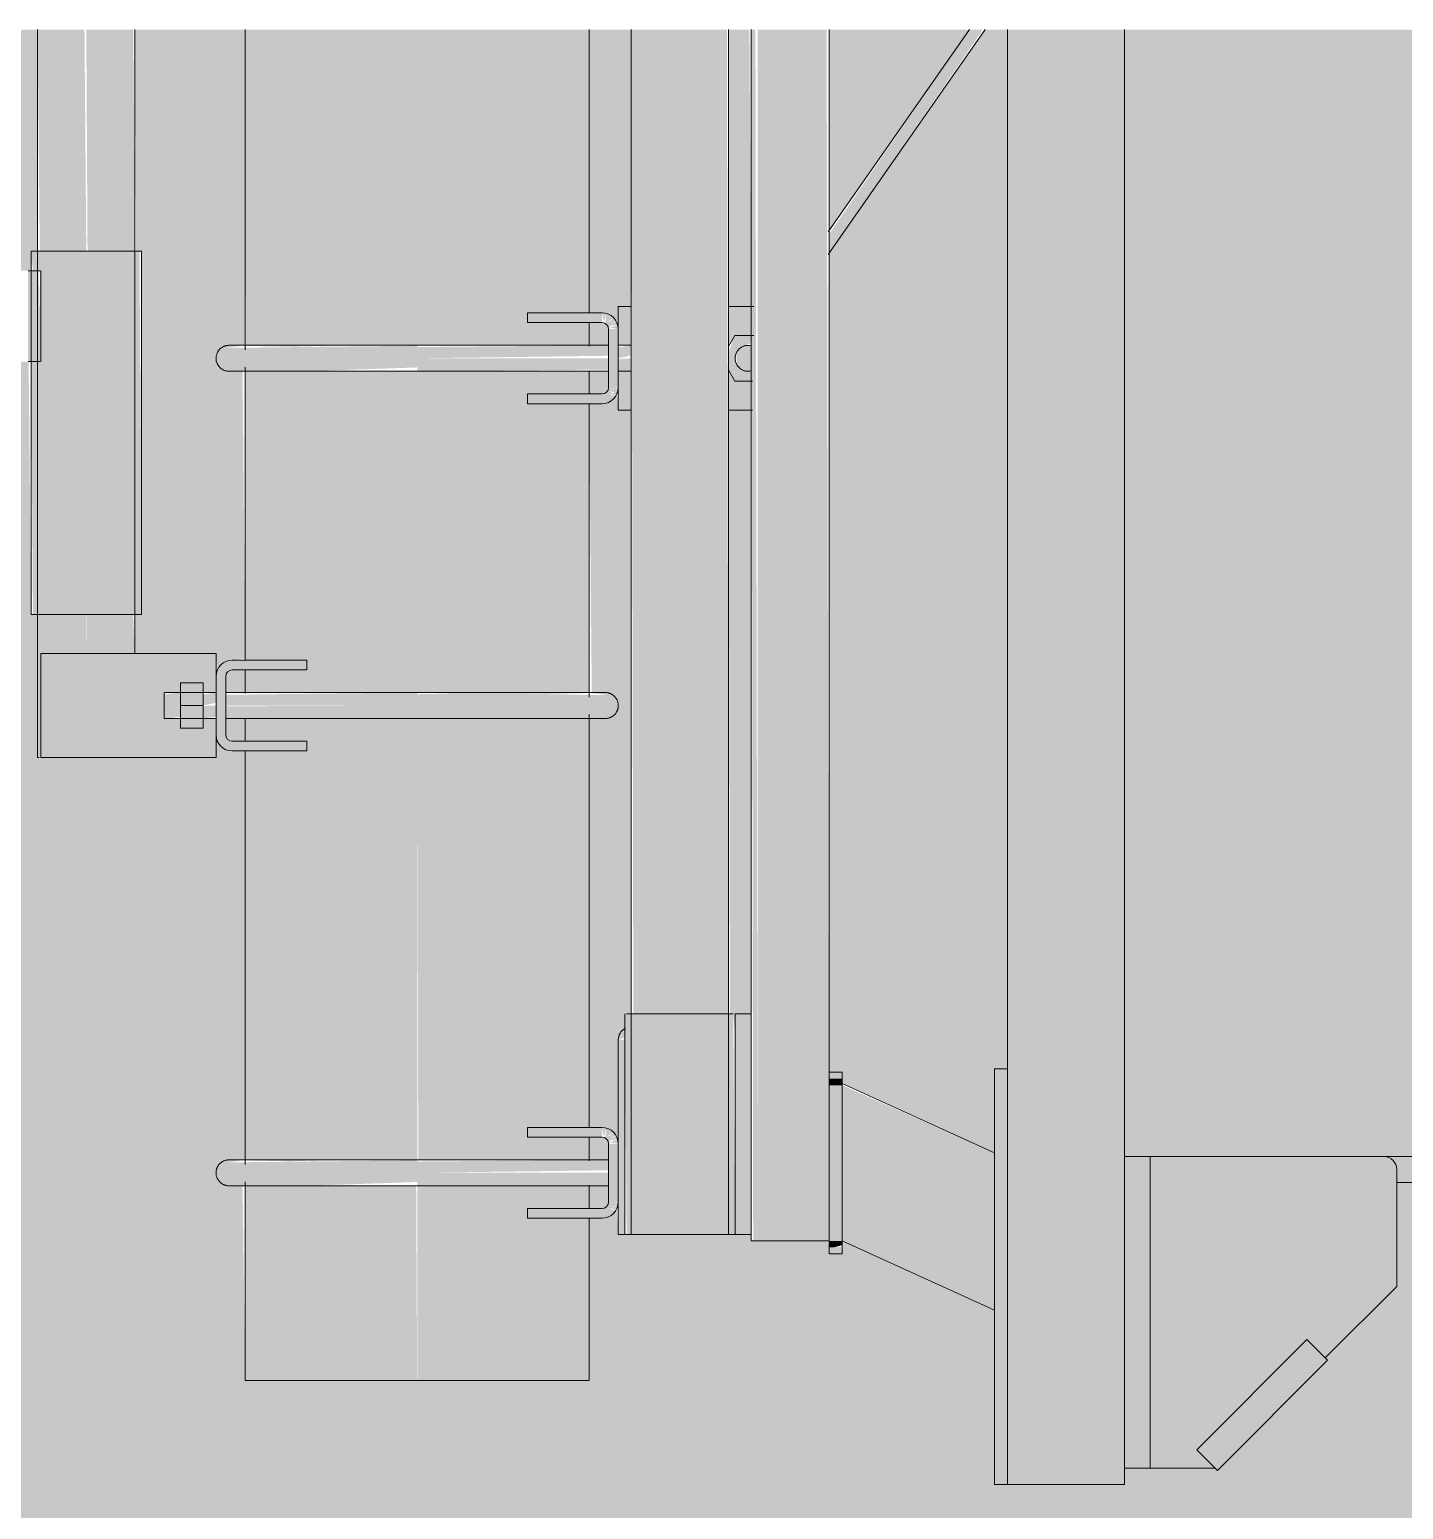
# Model space of a CAD drawing. Header units: inches. Extents: x 20426 to 92531, y -195 to 750.
# Drawn here: x 32828.62 to 32855.09, y 113.52 to 142.02 of the extents above; entities that cross this region are included whole.
import ezdxf

# ---------------------------------------------------------------- set-up
doc = ezdxf.new("R2010")
doc.units = ezdxf.units.IN
doc.header["$MEASUREMENT"] = 0
doc.layers.add('A-DOOR', color=31, linetype='Continuous', lineweight=13)
doc.layers.add('Q-SPCQ', color=91, linetype='Continuous', lineweight=9)

# ---------------------------------------------------------------- blocks, each defined once
blk = doc.blocks.new('opening - opening-915839-Elevation - North')
at = {"layer": 'A-DOOR'}
h = blk.add_hatch(color=256, dxfattribs=at)
h.paths.add_polyline_path([(-25971.89, 2.244), (-25834.39, 2.244), (-25834.39, 36), (-25726.39, 36), (-25726.39, 45.518), (-25971.89, 45.518)], flags=0)
h.paths.add_polyline_path([(-25971.89, 51.482), (-25726.39, 51.482), (-25726.39, 93.768), (-25971.89, 93.768)], flags=0)
h.paths.add_polyline_path([(-25822.578, 128.125), (-25822.65, 128.167), (-25822.609, 128.312), (-25822.58, 128.136)], flags=0)
h.paths.add_polyline_path([(-25794.099, 99.732), (-25726.39, 99.732), (-25726.39, 142.018), (-25805.39, 142.018), (-25805.39, 120.312), (-25780.838, 120.258), (-25780.64, 120), (-25780.882, 119.728), (-25781.186, 119.581), (-25782.876, 116.661), (-25784.007, 114.949), (-25785.123, 113.461), (-25785.324, 113.015), (-25785.434, 112.476), (-25786.133, 108.197), (-25786.351, 104.823), (-25786.369, 101.312), (-25794.204, 101.312), (-25794.223, 106.007), (-25794.505, 108.856), (-25795.264, 113.208), (-25795.765, 113.999), (-25796.949, 115.57), (-25798.47, 118.011), (-25799.408, 119.696), (-25799.649, 119.728), (-25799.89, 119.812), (-25800.14, 119.812), (-25800.14, 117.812), (-25801.519, 116.434), (-25801.475, 116.39), (-25803.596, 114.268), (-25803.64, 114.312), (-25805.39, 114.312), (-25805.39, 114), (-25807.89, 114), (-25807.89, 117.353), (-25810.828, 118.688), (-25810.828, 118.563), (-25811.078, 118.605), (-25811.114, 118.688), (-25812.578, 118.688), (-25812.578, 118.813), (-25815.14, 118.813), (-25815.182, 119.437), (-25815.328, 119.437), (-25815.332, 119.75), (-25815.703, 119.75), (-25815.703, 119.312), (-25815.453, 119.312), (-25815.453, 119.125), (-25815.703, 119.125), (-25815.703, 116), (-25822.328, 116), (-25822.379, 119.76), (-25822.678, 119.799), (-25822.831, 120), (-25822.678, 120.2), (-25822.328, 120.25), (-25822.328, 128.125), (-25822.578, 128.136), (-25822.578, 128.312), (-25822.328, 128.317), (-25822.328, 128.75), (-25822.703, 128.75), (-25822.703, 128.437), (-25822.89, 128.437), (-25822.89, 128), (-25826.328, 128), (-25826.328, 130.75), (-25826.453, 130.75), (-25826.501, 135.625), (-25828.357, 135.618), (-25828.357, 129.551), (-25828.617, 126.904), (-25829.358, 124.382), (-25830.454, 122.181), (-25832.011, 120.12), (-25834.144, 118.241), (-25836.117, 117.019), (-25838.526, 116.086), (-25839.828, 115.79), (-25839.926, 115.764), (-25842.357, 115.551), (-25844.886, 115.79), (-25847.145, 116.396), (-25849.357, 117.427), (-25851.376, 118.846), (-25853.082, 120.552), (-25854.482, 122.551), (-25855.605, 125.094), (-25856.144, 127.12), (-25856.357, 129.782), (-25856.357, 142.018), (-25940.544, 142.018), (-25940.591, 131.193), (-25940.833, 128.815), (-25941.458, 126.607), (-25942.284, 124.865), (-25942.784, 123.888), (-25944.86, 121.252), (-25945.131, 120.981), (-25947.868, 118.932), (-25949.488, 118.235), (-25951.553, 117.547), (-25953.746, 117.307), (-25954.544, 117.231), (-25957.107, 117.466), (-25957.281, 117.49), (-25959.253, 118.016), (-25961.478, 119.084), (-25963.509, 120.545), (-25964.698, 121.803), (-25966.662, 124.576), (-25967.316, 125.773), (-25967.829, 127.346), (-25968.296, 129.027), (-25968.544, 131.759), (-25968.544, 142.018), (-25971.89, 142.018), (-25971.89, 99.732), (-25794.143, 99.732)], flags=0)
h.paths.add_polyline_path([(-25815.182, 119.281), (-25815.232, 119.364), (-25815.151, 119.357)], flags=0)
h.paths.add_polyline_path([(-25815.232, 119.217), (-25815.296, 119.324), (-25815.182, 119.281)], flags=0)
h.paths.add_polyline_path([(-25815.372, 119.136), (-25815.328, 119.285), (-25815.232, 119.217), (-25815.328, 119.154)], flags=0)
h.paths.add_polyline_path([(-25815.453, 119.125), (-25815.39, 119.204), (-25815.39, 119.133)], flags=0)
h.paths.add_polyline_path([(-25815.151, 119.357), (-25815.232, 119.422), (-25815.14, 119.437)], flags=0)
h.paths.add_polyline_path([(-25815.328, 120.25), (-25815.315, 120.562), (-25815.315, 120.6), (-25815.265, 120.671), (-25815.296, 120.719), (-25815.389, 120.687), (-25815.421, 120.687), (-25815.453, 120.687), (-25815.703, 120.683), (-25815.703, 120.25), (-25815.332, 120.25)], flags=0)
h.paths.add_polyline_path([(-25807.89, 120.384), (-25807.89, 122), (-25807.64, 122), (-25807.64, 142.018), (-25808.069, 142.018), (-25811.078, 137.708), (-25811.078, 121.813), (-25810.828, 121.813), (-25810.828, 121.719), (-25810.759, 121.688)], flags=0)
h.paths.add_polyline_path([(-25815.14, 120.562), (-25815.14, 122.563), (-25815.012, 122.611), (-25814.953, 123.063), (-25814.89, 123.063), (-25814.89, 134.687), (-25815.14, 134.687), (-25815.182, 135.125), (-25815.328, 135.125), (-25815.332, 135.437), (-25815.703, 135.437), (-25815.703, 135), (-25815.453, 135), (-25815.453, 134.812), (-25815.703, 134.812), (-25815.651, 129.241), (-25815.352, 129.2), (-25815.199, 129), (-25815.383, 128.798), (-25815.703, 128.75), (-25815.703, 120.875), (-25815.296, 120.833), (-25815.182, 120.719), (-25815.151, 120.643)], flags=0)
h.paths.add_polyline_path([(-25812.89, 122.688), (-25812.887, 123.063), (-25812.578, 123.063), (-25812.578, 134.687), (-25813.015, 134.687), (-25812.987, 123.063), (-25812.926, 123.063), (-25812.902, 122.813)], flags=0)
h.paths.add_polyline_path([(-25822.659, 128.136), (-25822.799, 128.217), (-25822.642, 128.312), (-25822.656, 128.167)], flags=0)
h.paths.add_polyline_path([(-25822.799, 128.217), (-25822.799, 128.3), (-25822.734, 128.281)], flags=0)
h.paths.add_polyline_path([(-25822.848, 128.281), (-25822.848, 128.36), (-25822.799, 128.31)], flags=0)
h.paths.add_polyline_path([(-25822.88, 128.357), (-25822.848, 128.43), (-25822.811, 128.375), (-25822.848, 128.365)], flags=0)
h.paths.add_polyline_path([(-25822.703, 129.25), (-25822.328, 129.25), (-25822.328, 129.687), (-25822.578, 129.687), (-25822.578, 129.875), (-25822.328, 129.908), (-25822.379, 135.448), (-25822.678, 135.486), (-25822.831, 135.687), (-25822.678, 135.888), (-25822.328, 135.937), (-25822.328, 142.018), (-25824.453, 142.018), (-25824.43, 137.75), (-25824.328, 137.75), (-25824.364, 130.75), (-25824.453, 130.75), (-25824.453, 130), (-25822.89, 130), (-25822.848, 129.562), (-25822.703, 129.562)], flags=0)
h.paths.add_polyline_path([(-25822.89, 129.562), (-25822.848, 129.635), (-25822.799, 129.578), (-25822.88, 129.564)], flags=0)
h.paths.add_polyline_path([(-25822.799, 129.783), (-25822.656, 129.833), (-25822.703, 129.715), (-25822.734, 129.737)], flags=0)
h.paths.add_polyline_path([(-25822.848, 129.719), (-25822.799, 129.783), (-25822.734, 129.676), (-25822.799, 129.7)], flags=0)
h.paths.add_polyline_path([(-25822.686, 129.625), (-25822.88, 129.643), (-25822.799, 129.69), (-25822.698, 129.632)], flags=0)
h.paths.add_polyline_path([(-25822.61, 129.683), (-25822.64, 129.867), (-25822.58, 129.864), (-25822.609, 129.687)], flags=0)
h.paths.add_polyline_path([(-25815.182, 134.969), (-25815.315, 135.06), (-25815.164, 135.014)], flags=0)
h.paths.add_polyline_path([(-25815.232, 134.904), (-25815.296, 135.011), (-25815.182, 134.969)], flags=0)
h.paths.add_polyline_path([(-25815.372, 134.823), (-25815.328, 134.972), (-25815.232, 134.904), (-25815.328, 134.841)], flags=0)
h.paths.add_polyline_path([(-25815.453, 134.812), (-25815.39, 134.892), (-25815.39, 134.821)], flags=0)
h.paths.add_polyline_path([(-25815.151, 135.044), (-25815.315, 135.096), (-25815.14, 135.125)], flags=0)
h.paths.add_polyline_path([(-25815.332, 135.937), (-25815.328, 135.937), (-25815.315, 136.25), (-25815.315, 136.287), (-25815.265, 136.358), (-25815.296, 136.406), (-25815.389, 136.375), (-25815.421, 136.375), (-25815.453, 136.375), (-25815.703, 136.371), (-25815.703, 135.937)], flags=0)
h.paths.add_polyline_path([(-25815.14, 136.25), (-25815.14, 136.687), (-25814.89, 136.687), (-25814.89, 142.018), (-25815.703, 142.018), (-25815.703, 136.562), (-25815.296, 136.521), (-25815.182, 136.406), (-25815.151, 136.331)], flags=0)
h.paths.add_polyline_path([(-25812.578, 136.687), (-25812.614, 142.018), (-25813.015, 142.018), (-25813.015, 136.687), (-25812.589, 136.687)], flags=0)
h.paths.add_polyline_path([(-25827.581, 137.375), (-25826.453, 137.375), (-25826.417, 137.75), (-25826.328, 137.75), (-25826.328, 142.018), (-25828.357, 142.018), (-25828.321, 138.277), (-25827.851, 137.375)], flags=0)
h.paths.add_polyline_path([(-25811.078, 138.144), (-25808.374, 142.018), (-25811.078, 142.018)], flags=0)
blk = doc.blocks.new('Basketball_Backstop-Performance_Sports_Systems-3103-Ceiling_Hung - 27_-0_ to 27_-11 7_8_-V168-Elevation - North')
at = {"layer": 'Q-SPCQ'}
h = blk.add_hatch(color=256, dxfattribs=at)
h.paths.add_polyline_path([(-25819.873, 116), (-25819.015, 116), (-25819.035, 119.759), (-25822.328, 119.75), (-25822.328, 116), (-25820.671, 116)], flags=0)
h.paths.add_polyline_path([(-25821.486, 120.222), (-25820.651, 120.245), (-25819.015, 120.25), (-25819.015, 128.75), (-25822.328, 128.75), (-25822.319, 128.312), (-25821.207, 128.312), (-25821.207, 128.125), (-25822.328, 128.125), (-25822.325, 120.241), (-25821.506, 120.223)], flags=0)
h.paths.add_polyline_path([(-25821.303, 129.25), (-25819.015, 129.25), (-25819.015, 135.446), (-25822.328, 135.438), (-25822.318, 129.875), (-25821.207, 129.875), (-25821.207, 129.687), (-25822.328, 129.687), (-25822.319, 129.25), (-25821.358, 129.25)], flags=0)
h.paths.add_polyline_path([(-25821.486, 135.91), (-25820.575, 135.932), (-25819.015, 135.937), (-25819.015, 142.018), (-25822.328, 142.018), (-25822.314, 135.928), (-25821.506, 135.911)], flags=0)
h.paths.add_polyline_path([(-25819.873, 147.982), (-25819.015, 147.982), (-25819.015, 152.543), (-25819.801, 152.543), (-25820.11, 161.759), (-25821.886, 161.75), (-25822.328, 161.75), (-25822.306, 147.982), (-25820.517, 147.982)], flags=0)
h.paths.add_polyline_path([(-25821.486, 162.222), (-25820.448, 162.244), (-25820.078, 162.248), (-25820.878, 190.268), (-25822.328, 190.268), (-25822.296, 162.241), (-25821.506, 162.223)], flags=0)
h.paths.add_polyline_path([(-25819.015, 187.186), (-25819.015, 190.268), (-25819.103, 190.268), (-25819.065, 188.927)], flags=0)
h.paths.add_polyline_path([(-25822.215, 196.232), (-25821.049, 196.232), (-25821.884, 224.125), (-25822.328, 224.125), (-25822.273, 196.232)], flags=0)
h.paths.add_polyline_path([(-25819.015, 196.232), (-25819.015, 224.75), (-25820.088, 224.75), (-25819.274, 196.232)], flags=0)
h.paths.add_polyline_path([(-25821.998, 224.312), (-25821.851, 224.312), (-25821.884, 224.75), (-25822.328, 224.75), (-25822.328, 224.312), (-25822.215, 224.312)], flags=0)
h.paths.add_polyline_path([(-25819.015, 225.25), (-25819.015, 238.518), (-25820.481, 238.518), (-25820.102, 225.25), (-25819.582, 225.25)], flags=0)
h.paths.add_polyline_path([(-25822.215, 225.25), (-25821.877, 225.25), (-25821.89, 225.687), (-25822.328, 225.687), (-25822.328, 225.25), (-25822.253, 225.25)], flags=0)
h.paths.add_polyline_path([(-25822.215, 225.875), (-25821.895, 225.875), (-25822.256, 238.518), (-25822.328, 238.518), (-25822.328, 225.875), (-25822.253, 225.875)], flags=0)
h.paths.add_polyline_path([(-25820.051, 244.482), (-25819.015, 244.482), (-25819.015, 281.375), (-25821.149, 281.375), (-25821.149, 280.937), (-25821.579, 280.918), (-25821.636, 279.687), (-25821.657, 279.687), (-25820.652, 244.482)], flags=0)
h = blk.add_hatch(color=256, dxfattribs=at)
h.paths.add_polyline_path([(-25818.158, 116), (-25815.703, 116), (-25815.703, 119.125), (-25816.823, 119.125), (-25816.823, 119.312), (-25815.703, 119.312), (-25815.703, 119.75), (-25819.015, 119.75), (-25819.015, 116)], flags=0)
h.paths.add_polyline_path([(-25816.659, 120.25), (-25815.703, 120.25), (-25815.703, 120.687), (-25816.823, 120.687), (-25816.823, 120.875), (-25815.703, 120.875), (-25815.703, 128.759), (-25818.158, 128.768), (-25819.015, 128.75), (-25818.993, 120.25), (-25816.673, 120.25)], flags=0)
h.paths.add_polyline_path([(-25816.545, 129.222), (-25815.703, 129.241), (-25815.703, 134.812), (-25816.823, 134.812), (-25816.823, 135), (-25815.703, 135), (-25815.703, 135.437), (-25819.015, 135.437), (-25819.015, 129.241), (-25816.631, 129.228)], flags=0)
h.paths.add_polyline_path([(-25818.158, 135.937), (-25815.703, 135.937), (-25815.703, 136.375), (-25816.823, 136.375), (-25816.823, 136.562), (-25815.703, 136.562), (-25815.703, 142.018), (-25819.015, 142.018), (-25819.015, 135.937), (-25818.912, 135.937)], flags=0)
h.paths.add_polyline_path([(-25816.147, 147.982), (-25815.703, 147.982), (-25815.703, 161.125), (-25816.823, 161.125), (-25816.823, 161.312), (-25815.703, 161.312), (-25815.703, 161.75), (-25818.289, 161.75), (-25818.282, 160.798), (-25818.307, 152.543), (-25819.015, 152.543), (-25819.015, 147.982), (-25816.571, 147.982)], flags=0)
h.paths.add_polyline_path([(-25818.303, 162.25), (-25815.703, 162.25), (-25815.703, 162.687), (-25816.823, 162.687), (-25816.823, 162.875), (-25815.703, 162.875), (-25815.703, 190.268), (-25819.015, 190.268), (-25819.015, 187.186), (-25818.307, 162.381)], flags=0)
h.paths.add_polyline_path([(-25818.282, 196.232), (-25815.703, 196.232), (-25815.741, 224.758), (-25818.158, 224.768), (-25819.015, 224.75), (-25819.015, 196.232), (-25818.307, 196.232)], flags=0)
h.paths.add_polyline_path([(-25816.545, 225.222), (-25815.703, 225.241), (-25815.732, 238.518), (-25819.015, 238.518), (-25819.015, 225.241), (-25816.673, 225.231)], flags=0)
h.paths.add_polyline_path([(-25818.349, 244.482), (-25815.703, 244.482), (-25815.703, 281.375), (-25819.015, 281.375), (-25819.015, 244.482)], flags=0)
h = blk.add_hatch(color=256, dxfattribs=at)
h.paths.add_polyline_path([(-25826.328, 128), (-25826.265, 128), (-25826.265, 130), (-25825.39, 130), (-25825.397, 130.75), (-25826.328, 130.75)], flags=0)
h.paths.add_polyline_path([(-25825.39, 137.75), (-25825.425, 142.018), (-25826.328, 142.018), (-25826.286, 137.75), (-25825.414, 137.75)], flags=0)
h.paths.add_polyline_path([(-25825.39, 147.982), (-25825.39, 190.268), (-25826.328, 190.268), (-25826.277, 147.982), (-25825.44, 147.982)], flags=0)
h.paths.add_polyline_path([(-25825.39, 196.232), (-25825.39, 224), (-25826.265, 224), (-25826.296, 226), (-25826.328, 226), (-25826.296, 196.232), (-25825.559, 196.232)], flags=0)
h = blk.add_hatch(color=256, dxfattribs=at)
h.paths.add_polyline_path([(-25825.39, 130), (-25824.453, 130), (-25824.485, 130.75), (-25825.39, 130.75)], flags=0)
h.paths.add_polyline_path([(-25824.485, 137.75), (-25824.453, 137.75), (-25824.485, 142.018), (-25825.39, 142.018), (-25825.366, 137.75), (-25824.569, 137.75)], flags=0)
h.paths.add_polyline_path([(-25824.453, 147.982), (-25824.485, 190.268), (-25825.39, 190.268), (-25825.341, 147.982), (-25824.478, 147.982)], flags=0)
h.paths.add_polyline_path([(-25825.221, 196.232), (-25824.453, 196.232), (-25824.487, 224), (-25825.39, 224), (-25825.39, 196.232)], flags=0)
h = blk.add_hatch(color=256, dxfattribs=at)
h.paths.add_polyline_path([(-25811.078, 137.708), (-25808.114, 142.018), (-25808.374, 142.018), (-25811.078, 138.079), (-25811.078, 137.715)], flags=0)
h.paths.add_polyline_path([(-25804.134, 147.982), (-25803.906, 147.982), (-25774.442, 190.268), (-25774.694, 190.268), (-25804.161, 147.982)], flags=0)
h.paths.add_polyline_path([(-25770.251, 196.232), (-25770.226, 196.232), (-25761.636, 208.604), (-25761.835, 208.689), (-25770.461, 196.232), (-25770.271, 196.232)], flags=0)
h.paths.add_polyline_path([(-25760.66, 209.936), (-25760.705, 209.967), (-25760.664, 209.936)], flags=0)
h.paths.add_polyline_path([(-25760.808, 209.999), (-25760.844, 210.045), (-25760.809, 210)], flags=0)
h = blk.add_hatch(color=256, dxfattribs=at)
h.paths.add_polyline_path([(-25813.953, 123.063), (-25813.953, 142.018), (-25814.89, 142.018), (-25814.85, 123.063), (-25813.975, 123.063)], flags=0)
h.paths.add_polyline_path([(-25814.858, 164.313), (-25814.89, 164.313), (-25814.868, 163.142)], flags=0)
h.paths.add_polyline_path([(-25813.953, 160.188), (-25813.953, 164.313), (-25814.858, 164.313), (-25814.858, 160.188), (-25814.173, 160.188)], flags=0)
h = blk.add_hatch(color=256, dxfattribs=at)
h.paths.add_polyline_path([(-25813.953, 123.063), (-25813.015, 123.063), (-25813.047, 142.018), (-25813.953, 142.018), (-25813.953, 123.293)], flags=0)
h.paths.add_polyline_path([(-25813.732, 160.188), (-25813.015, 160.188), (-25813.047, 164.313), (-25813.953, 164.313), (-25813.953, 160.188)], flags=0)
h = blk.add_hatch(color=256, dxfattribs=at)
h.paths.add_polyline_path([(-25812.485, 118.688), (-25812.453, 118.688), (-25812.498, 142.018), (-25812.578, 142.018), (-25812.541, 118.688), (-25812.515, 118.688)], flags=0)
h.paths.add_polyline_path([(-25812.462, 147.982), (-25812.453, 147.982), (-25812.485, 160.188), (-25812.578, 160.188), (-25812.523, 147.982), (-25812.485, 147.982)], flags=0)
h = blk.add_hatch(color=256, dxfattribs=at)
h.paths.add_polyline_path([(-25811.203, 118.688), (-25811.203, 142.018), (-25812.453, 142.018), (-25812.453, 118.688)], flags=0)
h.paths.add_polyline_path([(-25812.453, 147.982), (-25811.203, 147.982), (-25811.203, 154.313), (-25812.39, 154.313), (-25812.39, 154.563), (-25811.203, 154.563), (-25811.203, 160.188), (-25812.453, 160.188), (-25812.453, 151.422)], flags=0)
h = blk.add_hatch(color=256, dxfattribs=at)
h.paths.add_polyline_path([(-25811.17, 118.688), (-25811.078, 118.688), (-25811.126, 142.018), (-25811.203, 142.018), (-25811.203, 118.688)], flags=0)
h.paths.add_polyline_path([(-25811.203, 147.982), (-25811.078, 147.982), (-25811.118, 154.313), (-25811.203, 154.313), (-25811.203, 151.422)], flags=0)
h.paths.add_polyline_path([(-25811.097, 154.563), (-25811.078, 154.563), (-25811.114, 160.188), (-25811.203, 160.188), (-25811.144, 154.563), (-25811.114, 154.563)], flags=0)
h = blk.add_hatch(color=256, dxfattribs=at)
h.paths.add_polyline_path([(-25807.64, 114), (-25805.39, 114), (-25805.39, 142.018), (-25807.64, 142.018), (-25807.64, 118.605)], flags=0)
h.paths.add_polyline_path([(-25807.64, 147.982), (-25805.39, 147.982), (-25805.39, 156), (-25807.64, 156), (-25807.64, 151.422)], flags=0)
for points in [[(-25825.39, 130.75), (-25825.39, 137.75), (-25826.453, 137.75), (-25826.417, 137.375), (-25826.28, 137.358), (-25826.31, 135.625), (-25826.453, 135.625), (-25826.417, 130.75), (-25825.665, 130.75)], [(-25825.39, 130.75), (-25824.328, 130.75), (-25824.364, 137.75), (-25825.39, 137.75), (-25825.39, 132.669)], [(-25826.28, 135.625), (-25826.309, 137.375), (-25826.512, 137.358), (-25826.512, 135.625), (-25826.309, 135.625)], [(-25816.744, 136.375), (-25816.39, 136.375), (-25816.39, 136.562), (-25816.823, 136.562), (-25816.823, 136.375)], [(-25812.578, 135.25), (-25812.578, 135.446), (-25812.765, 135.471), (-25812.882, 135.623), (-25812.857, 135.812), (-25812.705, 135.929), (-25812.578, 135.984), (-25812.578, 136.125), (-25812.893, 136.125), (-25813.015, 135.812), (-25813.006, 135.446), (-25812.893, 135.25)], [(-25821.939, 135.687), (-25819.015, 135.687), (-25819.015, 135.929), (-25822.678, 135.888), (-25822.831, 135.687), (-25822.371, 135.687)], [(-25822.647, 135.438), (-25821.123, 135.439), (-25819.015, 135.511), (-25819.015, 135.687), (-25822.831, 135.687), (-25822.678, 135.486), (-25822.601, 135.454)], [(-25812.578, 135.446), (-25812.578, 135.929), (-25812.705, 135.929), (-25812.857, 135.812), (-25812.857, 135.562), (-25812.705, 135.446)], [(-25816.744, 134.812), (-25816.39, 134.812), (-25816.39, 135), (-25816.823, 135), (-25816.823, 134.812)], [(-25823.89, 128), (-25822.89, 128), (-25822.89, 128.75), (-25823.14, 128.75), (-25823.14, 128.562), (-25823.578, 128.562), (-25823.578, 128.75), (-25823.89, 128.783), (-25823.89, 129.25), (-25823.578, 129.25), (-25823.578, 129.437), (-25823.14, 129.437), (-25823.14, 129.25), (-25822.89, 129.25), (-25822.89, 130), (-25826.265, 130), (-25826.265, 128), (-25823.954, 128)], [(-25821.39, 129.687), (-25821.207, 129.687), (-25821.207, 129.875), (-25821.64, 129.875), (-25821.64, 129.687), (-25821.511, 129.687)], [(-25823.578, 129), (-25823.14, 129), (-25823.14, 129.437), (-25823.578, 129.437)], [(-25815.634, 129), (-25815.199, 129), (-25815.352, 129.2), (-25817.92, 129.242), (-25819.015, 129.217), (-25819.015, 129), (-25815.659, 129)], [(-25823.14, 128.562), (-25823.14, 129), (-25823.578, 129), (-25823.578, 128.562)], [(-25815.383, 128.75), (-25815.353, 128.798), (-25815.199, 129), (-25819.015, 129), (-25819.015, 128.759), (-25815.626, 128.759), (-25815.429, 128.752)], [(-25821.39, 128.125), (-25821.207, 128.125), (-25821.207, 128.312), (-25821.64, 128.312), (-25821.64, 128.125), (-25821.511, 128.125)], [(-25814.228, 118.813), (-25813.953, 118.813), (-25813.953, 123.063), (-25814.979, 123.063), (-25815.015, 122.563), (-25814.979, 118.813), (-25814.484, 118.813)], [(-25813.953, 118.813), (-25812.89, 118.813), (-25812.926, 123.063), (-25813.953, 123.063), (-25813.953, 119.777)], [(-25812.89, 118.813), (-25812.578, 118.813), (-25812.578, 123.063), (-25812.89, 123.063), (-25812.89, 120.949)], [(-25815.14, 118.813), (-25815.015, 118.813), (-25815.015, 122.563), (-25815.14, 122.563), (-25815.14, 119.777)], [(-25807.64, 114), (-25807.64, 122), (-25807.89, 122), (-25807.89, 114)], [(-25810.995, 121.688), (-25810.828, 121.688), (-25810.828, 121.813), (-25811.078, 121.813), (-25811.078, 121.688)], [(-25810.995, 118.688), (-25810.828, 118.688), (-25810.828, 121.688), (-25811.078, 121.688), (-25811.078, 118.688)], [(-25807.89, 117.353), (-25807.89, 120.384), (-25810.828, 121.688), (-25810.828, 118.688), (-25810.646, 118.605)], [(-25816.64, 120.687), (-25816.39, 120.687), (-25816.39, 120.875), (-25816.823, 120.875), (-25816.823, 120.687), (-25816.744, 120.687)], [(-25804.89, 114.312), (-25804.89, 120.312), (-25805.39, 120.312), (-25805.39, 114.312)], [(-25803.994, 114.312), (-25803.64, 114.312), (-25803.994, 114.666), (-25801.872, 116.787), (-25801.519, 116.434), (-25800.14, 117.812), (-25800.14, 120.062), (-25800.213, 120.239), (-25800.39, 120.312), (-25804.89, 120.312), (-25804.89, 114.312)], [(-25799.672, 119.812), (-25799.369, 119.812), (-25799.369, 120.312), (-25800.39, 120.312), (-25800.213, 120.239), (-25800.14, 120.062), (-25800.14, 119.812), (-25799.89, 119.812)], [(-25821.939, 120), (-25819.015, 120), (-25819.015, 120.241), (-25822.678, 120.2), (-25822.831, 120), (-25822.371, 120)], [(-25822.647, 119.75), (-25821.123, 119.751), (-25819.015, 119.823), (-25819.015, 120), (-25822.831, 120), (-25822.678, 119.798), (-25822.601, 119.767)], [(-25819.015, 120), (-25815.328, 120.049), (-25815.328, 120.25), (-25819.015, 120.217), (-25819.015, 120.065)], [(-25815.328, 119.75), (-25815.328, 120), (-25819.015, 120), (-25819.015, 119.75)], [(-25816.744, 119.125), (-25816.39, 119.125), (-25816.39, 119.312), (-25816.823, 119.312), (-25816.823, 119.125)], [(-25810.995, 118.563), (-25810.828, 118.605), (-25810.828, 118.688), (-25811.078, 118.688), (-25811.078, 118.563)], [(-25803.596, 114.268), (-25801.475, 116.39), (-25801.872, 116.787), (-25803.994, 114.666)]]:
    blk.add_hatch(color=256, dxfattribs=at).paths.add_polyline_path(points, flags=0)
h = blk.add_hatch(color=256, dxfattribs=at)
h.paths.add_polyline_path([(-25815.453, 134.812), (-25815.372, 134.823), (-25815.42, 135.004)], flags=0)
h.paths.add_polyline_path([(-25815.453, 134.812), (-25815.453, 135), (-25816.39, 135), (-25816.39, 134.812)], flags=0)
h.paths.add_polyline_path([(-25815.151, 135.044), (-25815.14, 135.125), (-25815.315, 135.088)], flags=0)
h.paths.add_polyline_path([(-25815.182, 134.969), (-25815.151, 135.044), (-25815.26, 135.014)], flags=0)
h.paths.add_polyline_path([(-25815.232, 134.904), (-25815.182, 134.969), (-25815.315, 134.987)], flags=0)
h.paths.add_polyline_path([(-25815.372, 134.823), (-25815.232, 134.904), (-25815.39, 135.017)], flags=0)
h.paths.add_polyline_path([(-25815.14, 136.25), (-25815.151, 136.331), (-25815.315, 136.279)], flags=0)
h.paths.add_polyline_path([(-25815.328, 135.125), (-25815.14, 135.125), (-25815.14, 136.25), (-25815.328, 136.25)], flags=0)
h.paths.add_polyline_path([(-25815.344, 136.312), (-25815.151, 136.331), (-25815.182, 136.406), (-25815.315, 136.33)], flags=0)
h.paths.add_polyline_path([(-25815.364, 136.338), (-25815.182, 136.406), (-25815.232, 136.471), (-25815.315, 136.388)], flags=0)
h.paths.add_polyline_path([(-25815.372, 136.552), (-25815.453, 136.562), (-25815.42, 136.371)], flags=0)
h.paths.add_polyline_path([(-25815.39, 136.358), (-25815.232, 136.471), (-25815.372, 136.552)], flags=0)
h.paths.add_polyline_path([(-25815.453, 136.375), (-25815.453, 136.562), (-25816.39, 136.562), (-25816.39, 136.375)], flags=0)
h = blk.add_hatch(color=256, dxfattribs=at)
h.paths.add_polyline_path([(-25815.14, 134.687), (-25814.89, 134.687), (-25814.89, 135.437), (-25815.14, 135.437), (-25815.14, 135.014)], flags=0)
h.paths.add_polyline_path([(-25813.015, 134.687), (-25812.578, 134.687), (-25812.578, 135.25), (-25812.893, 135.25), (-25813.015, 135.437), (-25813.015, 135.014)], flags=0)
h.paths.add_polyline_path([(-25813.015, 135.913), (-25812.857, 136.125), (-25812.578, 136.125), (-25812.578, 136.687), (-25813.015, 136.687), (-25813.015, 135.937)], flags=0)
h.paths.add_polyline_path([(-25815.14, 135.937), (-25814.89, 135.937), (-25814.89, 136.687), (-25815.14, 136.687), (-25815.14, 136.125)], flags=0)
h = blk.add_hatch(color=256, dxfattribs=at)
h.paths.add_polyline_path([(-25819.015, 135.687), (-25815.328, 135.736), (-25815.328, 135.937), (-25819.015, 135.904), (-25819.015, 135.752)], flags=0)
h.paths.add_polyline_path([(-25815.14, 135.687), (-25814.89, 135.742), (-25814.89, 135.937), (-25815.14, 135.896), (-25815.14, 135.739)], flags=0)
h = blk.add_hatch(color=256, dxfattribs=at)
h.paths.add_polyline_path([(-25819.015, 135.437), (-25815.328, 135.471), (-25815.328, 135.687), (-25819.015, 135.687), (-25819.015, 135.446)], flags=0)
h.paths.add_polyline_path([(-25814.89, 135.437), (-25814.89, 135.687), (-25815.14, 135.674), (-25815.14, 135.437)], flags=0)
h = blk.add_hatch(color=256, dxfattribs=at)
h.paths.add_polyline_path([(-25822.578, 128.125), (-25822.61, 128.317), (-25822.659, 128.136)], flags=0)
h.paths.add_polyline_path([(-25821.64, 128.125), (-25821.64, 128.312), (-25822.578, 128.312), (-25822.578, 128.125)], flags=0)
h.paths.add_polyline_path([(-25822.88, 128.357), (-25822.698, 128.405), (-25822.89, 128.437)], flags=0)
h.paths.add_polyline_path([(-25822.848, 128.281), (-25822.686, 128.375), (-25822.88, 128.357)], flags=0)
h.paths.add_polyline_path([(-25822.799, 128.217), (-25822.666, 128.349), (-25822.848, 128.281)], flags=0)
h.paths.add_polyline_path([(-25822.659, 128.136), (-25822.64, 128.329), (-25822.799, 128.217), (-25822.734, 128.167)], flags=0)
h.paths.add_polyline_path([(-25822.89, 129.562), (-25822.698, 129.595), (-25822.88, 129.643)], flags=0)
h.paths.add_polyline_path([(-25822.89, 128.437), (-25822.703, 128.437), (-25822.703, 129.562), (-25822.89, 129.562)], flags=0)
h.paths.add_polyline_path([(-25822.686, 129.625), (-25822.848, 129.719), (-25822.88, 129.643)], flags=0)
h.paths.add_polyline_path([(-25822.666, 129.651), (-25822.799, 129.783), (-25822.848, 129.719)], flags=0)
h.paths.add_polyline_path([(-25822.659, 129.864), (-25822.61, 129.683), (-25822.578, 129.875)], flags=0)
h.paths.add_polyline_path([(-25822.64, 129.671), (-25822.659, 129.864), (-25822.799, 129.783)], flags=0)
h.paths.add_polyline_path([(-25822.578, 129.687), (-25821.64, 129.687), (-25821.64, 129.875), (-25822.578, 129.875)], flags=0)
h = blk.add_hatch(color=256, dxfattribs=at)
h.paths.add_polyline_path([(-25823.89, 129), (-25823.578, 129), (-25823.578, 129.25), (-25823.89, 129.217), (-25823.89, 129.065)], flags=0)
h.paths.add_polyline_path([(-25823.14, 129), (-25822.89, 129.051), (-25822.89, 129.25), (-25823.14, 129.21), (-25823.14, 129.055)], flags=0)
h.paths.add_polyline_path([(-25822.703, 129), (-25819.015, 129), (-25819.015, 129.25), (-25822.703, 129.207), (-25822.703, 129.049)], flags=0)
h = blk.add_hatch(color=256, dxfattribs=at)
h.paths.add_polyline_path([(-25819.015, 128.75), (-25819.015, 129), (-25822.703, 128.984), (-25822.703, 128.75), (-25819.634, 128.75)], flags=0)
h.paths.add_polyline_path([(-25823.14, 128.75), (-25822.89, 128.783), (-25822.89, 129), (-25823.14, 128.99), (-25823.14, 128.757)], flags=0)
h.paths.add_polyline_path([(-25823.89, 128.75), (-25823.578, 128.783), (-25823.578, 129), (-25823.89, 129), (-25823.89, 128.759)], flags=0)
h = blk.add_hatch(color=256, dxfattribs=at)
h.paths.add_polyline_path([(-25815.453, 119.125), (-25815.372, 119.136), (-25815.42, 119.317)], flags=0)
h.paths.add_polyline_path([(-25815.453, 119.125), (-25815.453, 119.312), (-25816.39, 119.312), (-25816.39, 119.125)], flags=0)
h.paths.add_polyline_path([(-25815.151, 119.357), (-25815.14, 119.437), (-25815.315, 119.4)], flags=0)
h.paths.add_polyline_path([(-25815.182, 119.281), (-25815.151, 119.357), (-25815.315, 119.358)], flags=0)
h.paths.add_polyline_path([(-25815.232, 119.217), (-25815.182, 119.281), (-25815.315, 119.299)], flags=0)
h.paths.add_polyline_path([(-25815.372, 119.136), (-25815.232, 119.217), (-25815.39, 119.329)], flags=0)
h.paths.add_polyline_path([(-25815.14, 120.562), (-25815.151, 120.643), (-25815.315, 120.592)], flags=0)
h.paths.add_polyline_path([(-25815.328, 119.437), (-25815.14, 119.437), (-25815.14, 120.562), (-25815.328, 120.562)], flags=0)
h.paths.add_polyline_path([(-25815.344, 120.625), (-25815.151, 120.643), (-25815.182, 120.719), (-25815.315, 120.642)], flags=0)
h.paths.add_polyline_path([(-25815.364, 120.651), (-25815.182, 120.719), (-25815.232, 120.783), (-25815.315, 120.701)], flags=0)
h.paths.add_polyline_path([(-25815.372, 120.864), (-25815.453, 120.875), (-25815.42, 120.683)], flags=0)
h.paths.add_polyline_path([(-25815.39, 120.671), (-25815.232, 120.783), (-25815.372, 120.864)], flags=0)
h.paths.add_polyline_path([(-25815.453, 120.687), (-25815.453, 120.875), (-25816.39, 120.875), (-25816.39, 120.687)], flags=0)
for p, q in [((-25826.328, 142.018), (-25826.328, 128)), ((-25824.453, 130), (-25824.453, 142.018)), ((-25822.328, 142.018), (-25822.328, 135.849)), ((-25815.703, 136.562), (-25815.703, 142.018)), ((-25814.89, 142.018), (-25814.89, 118.813)), ((-25813.015, 118.813), (-25813.015, 142.018)), ((-25812.578, 142.018), (-25812.578, 123.063)), ((-25811.094, 137.684), (-25808.069, 142.018)), ((-25808.374, 142.018), (-25811.094, 138.12)), ((-25811.078, 118.688), (-25811.078, 142.018)), ((-25807.64, 114), (-25807.64, 142.018)), ((-25805.39, 142.018), (-25805.39, 114)), ((-25826.453, 137.75), (-25826.453, 130.75)), ((-25826.453, 137.75), (-25825.39, 137.75)), ((-25825.39, 137.75), (-25824.328, 137.75)), ((-25824.328, 130.75), (-25824.328, 137.75)), ((-25826.512, 137.375), (-25826.276, 137.375)), ((-25826.265, 135.625), (-25826.265, 137.375)), ((-25816.89, 136.562), (-25816.89, 136.375)), ((-25816.816, 136.562), (-25816.89, 136.562)), ((-25816.89, 136.562), (-25816.39, 136.562)), ((-25816.89, 136.562), (-25816.89, 136.375)), ((-25815.453, 136.562), (-25816.39, 136.562)), ((-25815.14, 136.25), (-25815.14, 136.687)), ((-25815.14, 136.687), (-25814.89, 136.687)), ((-25813.015, 136.687), (-25812.53, 136.687)), ((-25816.39, 136.375), (-25816.89, 136.375)), ((-25816.89, 136.375), (-25816.816, 136.375)), ((-25816.39, 136.375), (-25815.453, 136.375)), ((-25815.703, 135.921), (-25815.703, 136.375)), ((-25815.328, 136.25), (-25815.328, 135.125)), ((-25815.14, 135.125), (-25815.14, 136.25)), ((-25812.893, 136.125), (-25813.015, 135.913)), ((-25812.53, 136.125), (-25812.893, 136.125)), ((-25815.328, 135.937), (-25819.015, 135.937)), ((-25814.89, 135.937), (-25815.14, 135.937)), ((-25826.276, 135.625), (-25826.512, 135.625)), ((-25822.328, 135.515), (-25822.328, 129.875)), ((-25819.015, 135.437), (-25815.328, 135.437)), ((-25815.703, 135), (-25815.703, 135.446)), ((-25815.14, 135.437), (-25814.89, 135.437)), ((-25813.015, 135.462), (-25812.893, 135.25)), ((-25815.14, 134.687), (-25815.14, 135.125)), ((-25812.893, 135.25), (-25812.553, 135.25)), ((-25816.89, 135), (-25816.89, 134.812)), ((-25816.816, 135), (-25816.89, 135)), ((-25816.89, 135), (-25816.39, 135)), ((-25816.89, 135), (-25816.89, 134.812)), ((-25816.39, 134.812), (-25816.89, 134.812)), ((-25816.89, 134.812), (-25816.816, 134.812)), ((-25816.39, 135), (-25815.453, 135)), ((-25815.453, 134.812), (-25816.39, 134.812)), ((-25815.703, 129.161), (-25815.703, 134.812)), ((-25815.14, 134.687), (-25814.89, 134.687)), ((-25813.015, 134.687), (-25812.553, 134.687)), ((-25825.39, 130.75), (-25826.453, 130.75)), ((-25824.328, 130.75), (-25825.39, 130.75)), ((-25826.265, 128), (-25826.265, 130)), ((-25826.265, 130), (-25822.89, 130)), ((-25822.89, 130), (-25822.89, 129.562)), ((-25821.64, 129.875), (-25822.578, 129.875)), ((-25822.578, 129.687), (-25821.64, 129.687)), ((-25822.328, 129.687), (-25822.328, 129.233)), ((-25821.64, 129.875), (-25821.14, 129.875)), ((-25821.14, 129.687), (-25821.64, 129.687)), ((-25821.14, 129.875), (-25821.215, 129.875)), ((-25821.215, 129.687), (-25821.14, 129.687)), ((-25821.14, 129.687), (-25821.14, 129.875)), ((-25821.14, 129.687), (-25821.14, 129.875)), ((-25823.578, 129), (-25823.578, 129.437)), ((-25823.578, 129.437), (-25823.14, 129.437)), ((-25823.14, 129.437), (-25823.14, 129)), ((-25822.89, 129.562), (-25822.89, 128.437)), ((-25822.703, 128.437), (-25822.703, 129.562)), ((-25822.89, 129.25), (-25823.89, 129.25)), ((-25823.89, 129), (-25823.89, 129.25)), ((-25819.015, 129.25), (-25822.703, 129.25)), ((-25823.89, 128.75), (-25823.89, 129)), ((-25823.578, 128.562), (-25823.578, 129)), ((-25823.14, 129), (-25823.578, 129)), ((-25823.14, 129), (-25823.14, 128.562)), ((-25815.703, 120.875), (-25815.703, 128.828)), ((-25823.89, 128.75), (-25822.89, 128.75)), ((-25823.578, 128.562), (-25823.14, 128.562)), ((-25822.703, 128.75), (-25819.015, 128.75)), ((-25822.328, 128.759), (-25822.328, 128.312)), ((-25822.89, 128.437), (-25822.89, 128)), ((-25822.578, 128.312), (-25821.64, 128.312)), ((-25821.64, 128.312), (-25821.14, 128.312)), ((-25821.14, 128.312), (-25821.215, 128.312)), ((-25821.14, 128.125), (-25821.14, 128.312)), ((-25821.14, 128.125), (-25821.14, 128.312)), ((-25826.296, 128), (-25826.328, 128)), ((-25822.89, 128), (-25826.265, 128)), ((-25821.64, 128.125), (-25822.578, 128.125)), ((-25822.328, 128.125), (-25822.328, 120.161)), ((-25821.14, 128.125), (-25821.64, 128.125)), ((-25821.215, 128.125), (-25821.14, 128.125)), ((-25815.015, 123.063), (-25815.015, 118.813)), ((-25815.015, 123.063), (-25815.015, 122.779)), ((-25814.979, 123.063), (-25813.953, 123.063)), ((-25814.979, 123.063), (-25814.979, 123.063)), ((-25813.953, 123.063), (-25812.926, 123.063)), ((-25812.926, 123.063), (-25812.926, 123.063)), ((-25812.89, 123.063), (-25812.578, 123.063)), ((-25812.89, 123.063), (-25812.89, 118.813)), ((-25812.578, 123.063), (-25812.578, 118.813)), ((-25815.14, 122.563), (-25815.14, 118.813)), ((-25815.015, 122.563), (-25815.015, 122.779)), ((-25815.015, 122.779), (-25815.015, 122.563)), ((-25815.015, 118.813), (-25815.015, 122.563)), ((-25807.89, 114), (-25807.89, 122)), ((-25807.64, 122), (-25807.89, 122)), ((-25807.64, 122), (-25807.64, 114)), ((-25810.828, 121.938), (-25811.078, 121.938)), ((-25810.828, 121.938), (-25810.828, 121.688)), ((-25810.828, 121.813), (-25810.828, 121.938)), ((-25807.89, 120.384), (-25810.828, 121.719)), ((-25810.828, 121.688), (-25810.828, 118.688)), ((-25816.89, 120.875), (-25816.89, 120.687)), ((-25816.816, 120.875), (-25816.89, 120.875)), ((-25816.89, 120.875), (-25816.39, 120.875)), ((-25816.89, 120.875), (-25816.89, 120.687)), ((-25815.453, 120.875), (-25816.39, 120.875)), ((-25816.39, 120.687), (-25816.89, 120.687)), ((-25816.89, 120.687), (-25816.816, 120.687)), ((-25816.39, 120.687), (-25815.453, 120.687)), ((-25815.703, 120.233), (-25815.703, 120.687)), ((-25815.328, 120.562), (-25815.328, 119.437)), ((-25805.39, 120.312), (-25804.89, 120.312)), ((-25800.39, 120.312), (-25804.89, 120.312)), ((-25804.89, 120.312), (-25804.89, 114.312)), ((-25800.39, 120.312), (-25799.369, 120.312)), ((-25815.328, 120.25), (-25819.015, 120.25)), ((-25800.14, 117.812), (-25800.14, 120.062)), ((-25822.328, 119.828), (-25822.328, 116)), ((-25819.015, 119.75), (-25815.328, 119.75)), ((-25815.703, 119.312), (-25815.703, 119.759)), ((-25799.369, 119.812), (-25800.14, 119.812)), ((-25816.89, 119.312), (-25816.89, 119.125)), ((-25816.816, 119.312), (-25816.89, 119.312)), ((-25816.89, 119.312), (-25816.39, 119.312)), ((-25816.89, 119.312), (-25816.89, 119.125)), ((-25816.39, 119.312), (-25815.453, 119.312)), ((-25816.39, 119.125), (-25816.89, 119.125)), ((-25816.89, 119.125), (-25816.816, 119.125)), ((-25815.453, 119.125), (-25816.39, 119.125)), ((-25815.703, 116), (-25815.703, 119.125)), ((-25815.14, 118.813), (-25815.015, 118.813)), ((-25813.953, 118.813), (-25815.015, 118.813)), ((-25812.89, 118.813), (-25813.953, 118.813)), ((-25812.578, 118.813), (-25812.89, 118.813)), ((-25812.578, 118.813), (-25812.578, 118.688)), ((-25812.453, 118.688), (-25812.578, 118.688)), ((-25811.203, 118.688), (-25812.453, 118.688)), ((-25811.078, 118.688), (-25811.203, 118.688)), ((-25811.078, 118.438), (-25811.078, 118.688)), ((-25811.078, 118.563), (-25811.078, 118.438)), ((-25810.828, 118.688), (-25807.89, 117.353)), ((-25810.828, 118.688), (-25810.828, 118.438)), ((-25810.828, 118.438), (-25810.828, 118.563)), ((-25811.078, 118.438), (-25810.828, 118.438)), ((-25801.519, 116.434), (-25800.14, 117.812)), ((-25803.994, 114.666), (-25801.872, 116.787)), ((-25801.872, 116.787), (-25801.475, 116.39)), ((-25803.596, 114.268), (-25801.475, 116.39)), ((-25819.015, 116), (-25822.328, 116)), ((-25815.703, 116), (-25819.015, 116)), ((-25803.596, 114.268), (-25803.994, 114.666)), ((-25804.89, 114.312), (-25805.39, 114.312)), ((-25804.89, 114.312), (-25803.64, 114.312)), ((-25807.89, 114), (-25807.64, 114)), ((-25805.39, 114), (-25807.64, 114))]:
    blk.add_line(p, q, dxfattribs=at)
at = {"layer": 'Q-SPCQ', "flags": 128}
for points in [[(-25822.89, 135.687), (-25822.89, 135.697), (-25822.889, 135.707), (-25822.888, 135.717), (-25822.887, 135.727), (-25822.885, 135.737), (-25822.883, 135.747), (-25822.88, 135.757), (-25822.878, 135.766), (-25822.874, 135.776), (-25822.87, 135.785), (-25822.866, 135.794), (-25822.862, 135.803), (-25822.857, 135.812), (-25822.852, 135.82), (-25822.847, 135.829), (-25822.841, 135.837), (-25822.835, 135.845), (-25822.828, 135.852), (-25822.821, 135.86), (-25822.814, 135.867), (-25822.807, 135.874), (-25822.8, 135.88), (-25822.792, 135.886), (-25822.784, 135.892), (-25822.775, 135.898), (-25822.767, 135.903), (-25822.758, 135.908), (-25822.749, 135.913), (-25822.74, 135.917), (-25822.731, 135.921), (-25822.721, 135.924), (-25822.712, 135.927), (-25822.702, 135.93), (-25822.693, 135.932), (-25822.683, 135.934), (-25822.673, 135.935), (-25822.663, 135.936), (-25822.653, 135.937), (-25822.643, 135.937), (-25822.64, 135.937)], [(-25822.64, 135.437), (-25822.65, 135.438), (-25822.66, 135.438), (-25822.67, 135.439), (-25822.68, 135.441), (-25822.69, 135.442), (-25822.7, 135.445), (-25822.709, 135.447), (-25822.719, 135.45), (-25822.728, 135.454), (-25822.738, 135.457), (-25822.747, 135.461), (-25822.756, 135.466), (-25822.764, 135.471), (-25822.773, 135.476), (-25822.781, 135.481), (-25822.79, 135.487), (-25822.797, 135.493), (-25822.805, 135.5), (-25822.812, 135.506), (-25822.82, 135.513), (-25822.826, 135.521), (-25822.833, 135.528), (-25822.839, 135.536), (-25822.845, 135.544), (-25822.851, 135.552), (-25822.856, 135.561), (-25822.861, 135.57), (-25822.865, 135.579), (-25822.869, 135.588), (-25822.873, 135.597), (-25822.877, 135.606), (-25822.88, 135.616), (-25822.882, 135.625), (-25822.885, 135.635), (-25822.887, 135.645), (-25822.888, 135.655), (-25822.889, 135.665), (-25822.89, 135.675), (-25822.89, 135.685), (-25822.89, 135.687)], [(-25819.015, 135.937), (-25819.16, 135.937), (-25819.305, 135.937), (-25819.449, 135.937), (-25819.593, 135.937), (-25819.735, 135.937), (-25819.877, 135.937), (-25820.017, 135.937), (-25820.156, 135.937), (-25820.292, 135.937), (-25820.427, 135.937), (-25820.559, 135.937), (-25820.689, 135.937), (-25820.816, 135.937), (-25820.941, 135.937), (-25821.062, 135.937), (-25821.18, 135.937), (-25821.295, 135.937), (-25821.405, 135.937), (-25821.513, 135.937), (-25821.616, 135.937), (-25821.715, 135.937), (-25821.809, 135.937), (-25821.899, 135.937), (-25821.985, 135.937), (-25822.066, 135.937), (-25822.141, 135.937), (-25822.212, 135.937), (-25822.278, 135.937), (-25822.339, 135.937), (-25822.394, 135.937), (-25822.444, 135.937), (-25822.488, 135.937), (-25822.527, 135.937), (-25822.56, 135.937), (-25822.587, 135.937), (-25822.609, 135.937), (-25822.625, 135.937), (-25822.636, 135.937), (-25822.64, 135.937), (-25822.64, 135.937)], [(-25822.64, 135.937), (-25822.637, 135.937), (-25822.629, 135.937), (-25822.614, 135.937), (-25822.594, 135.937), (-25822.568, 135.937), (-25822.536, 135.937), (-25822.499, 135.937), (-25822.456, 135.937), (-25822.408, 135.937), (-25822.354, 135.937)], [(-25822.339, 135.437), (-25822.394, 135.437), (-25822.444, 135.437), (-25822.488, 135.437), (-25822.527, 135.437), (-25822.56, 135.437), (-25822.587, 135.437), (-25822.609, 135.437), (-25822.625, 135.437), (-25822.636, 135.437), (-25822.64, 135.437), (-25822.64, 135.437)], [(-25822.64, 135.437), (-25822.637, 135.437), (-25822.629, 135.437), (-25822.614, 135.437), (-25822.594, 135.437), (-25822.568, 135.437), (-25822.536, 135.437), (-25822.499, 135.437), (-25822.456, 135.437), (-25822.408, 135.437), (-25822.354, 135.437), (-25822.295, 135.437), (-25822.231, 135.437), (-25822.161, 135.437), (-25822.087, 135.437), (-25822.007, 135.437), (-25821.923, 135.437), (-25821.834, 135.437), (-25821.741, 135.437), (-25821.643, 135.437), (-25821.541, 135.437), (-25821.435, 135.437), (-25821.325, 135.437), (-25821.211, 135.437), (-25821.094, 135.437), (-25820.974, 135.437), (-25820.85, 135.437), (-25820.724, 135.437), (-25820.595, 135.437), (-25820.463, 135.437), (-25820.329, 135.437), (-25820.193, 135.437), (-25820.055, 135.437), (-25819.915, 135.437), (-25819.774, 135.437), (-25819.631, 135.437), (-25819.488, 135.437), (-25819.344, 135.437), (-25819.199, 135.437), (-25819.054, 135.437), (-25819.015, 135.437)], [(-25815.39, 129.25), (-25815.393, 129.25), (-25815.402, 129.25), (-25815.416, 129.25), (-25815.437, 129.25), (-25815.462, 129.25), (-25815.494, 129.25), (-25815.531, 129.25), (-25815.574, 129.25), (-25815.623, 129.25), (-25815.676, 129.25), (-25815.736, 129.25), (-25815.8, 129.25), (-25815.869, 129.25), (-25815.944, 129.25), (-25816.023, 129.25), (-25816.108, 129.25), (-25816.197, 129.25), (-25816.29, 129.25), (-25816.388, 129.25), (-25816.49, 129.25), (-25816.596, 129.25), (-25816.706, 129.25), (-25816.819, 129.25), (-25816.936, 129.25), (-25817.057, 129.25), (-25817.18, 129.25), (-25817.307, 129.25), (-25817.436, 129.25), (-25817.568, 129.25), (-25817.702, 129.25), (-25817.838, 129.25), (-25817.976, 129.25), (-25818.116, 129.25), (-25818.257, 129.25), (-25818.399, 129.25), (-25818.542, 129.25), (-25818.687, 129.25), (-25818.831, 129.25), (-25818.976, 129.25), (-25819.015, 129.25)], [(-25815.692, 129.25), (-25815.637, 129.25), (-25815.587, 129.25), (-25815.542, 129.25), (-25815.504, 129.25), (-25815.47, 129.25), (-25815.443, 129.25), (-25815.421, 129.25), (-25815.405, 129.25), (-25815.395, 129.25), (-25815.39, 129.25), (-25815.39, 129.25)], [(-25815.39, 129.25), (-25815.38, 129.25), (-25815.37, 129.249), (-25815.36, 129.248), (-25815.35, 129.247), (-25815.341, 129.245), (-25815.331, 129.243), (-25815.321, 129.24), (-25815.312, 129.237), (-25815.302, 129.234), (-25815.293, 129.23), (-25815.284, 129.226), (-25815.275, 129.222), (-25815.266, 129.217), (-25815.257, 129.212), (-25815.249, 129.206), (-25815.241, 129.201), (-25815.233, 129.194), (-25815.225, 129.188), (-25815.218, 129.181), (-25815.211, 129.174), (-25815.204, 129.167), (-25815.198, 129.159), (-25815.191, 129.151), (-25815.185, 129.143), (-25815.18, 129.135), (-25815.175, 129.127), (-25815.17, 129.118), (-25815.165, 129.109), (-25815.161, 129.1), (-25815.157, 129.091), (-25815.154, 129.081), (-25815.151, 129.072), (-25815.148, 129.062), (-25815.146, 129.052), (-25815.144, 129.042), (-25815.142, 129.033), (-25815.141, 129.023), (-25815.141, 129.013), (-25815.14, 129.003), (-25815.14, 129)], [(-25815.14, 129), (-25815.14, 128.99), (-25815.141, 128.98), (-25815.142, 128.97), (-25815.143, 128.96), (-25815.145, 128.95), (-25815.147, 128.941), (-25815.15, 128.931), (-25815.153, 128.921), (-25815.156, 128.912), (-25815.16, 128.903), (-25815.164, 128.894), (-25815.168, 128.885), (-25815.173, 128.876), (-25815.178, 128.867), (-25815.184, 128.859), (-25815.19, 128.851), (-25815.196, 128.843), (-25815.202, 128.835), (-25815.209, 128.828), (-25815.216, 128.821), (-25815.223, 128.814), (-25815.231, 128.807), (-25815.239, 128.801), (-25815.247, 128.795), (-25815.255, 128.79), (-25815.264, 128.784), (-25815.272, 128.78), (-25815.281, 128.775), (-25815.29, 128.771), (-25815.3, 128.767), (-25815.309, 128.764), (-25815.319, 128.76), (-25815.328, 128.758), (-25815.338, 128.756), (-25815.348, 128.754), (-25815.358, 128.752), (-25815.368, 128.751), (-25815.378, 128.75), (-25815.388, 128.75), (-25815.39, 128.75)], [(-25819.015, 128.75), (-25818.87, 128.75), (-25818.726, 128.75), (-25818.581, 128.75), (-25818.438, 128.75), (-25818.295, 128.75), (-25818.154, 128.75), (-25818.013, 128.75), (-25817.875, 128.75), (-25817.738, 128.75), (-25817.604, 128.75), (-25817.471, 128.75), (-25817.341, 128.75), (-25817.214, 128.75), (-25817.09, 128.75), (-25816.968, 128.75), (-25816.85, 128.75), (-25816.736, 128.75), (-25816.625, 128.75), (-25816.518, 128.75), (-25816.415, 128.75), (-25816.316, 128.75), (-25816.221, 128.75), (-25816.131, 128.75), (-25816.046, 128.75), (-25815.965, 128.75), (-25815.889, 128.75), (-25815.818, 128.75), (-25815.752, 128.75), (-25815.692, 128.75), (-25815.637, 128.75), (-25815.587, 128.75), (-25815.542, 128.75), (-25815.504, 128.75), (-25815.47, 128.75), (-25815.443, 128.75), (-25815.421, 128.75), (-25815.405, 128.75), (-25815.395, 128.75), (-25815.39, 128.75), (-25815.39, 128.75)], [(-25815.39, 128.75), (-25815.393, 128.75), (-25815.402, 128.75), (-25815.416, 128.75), (-25815.437, 128.75), (-25815.462, 128.75), (-25815.494, 128.75), (-25815.531, 128.75), (-25815.574, 128.75), (-25815.623, 128.75), (-25815.676, 128.75)], [(-25822.89, 120), (-25822.89, 120.01), (-25822.889, 120.02), (-25822.888, 120.03), (-25822.887, 120.04), (-25822.885, 120.05), (-25822.883, 120.059), (-25822.88, 120.069), (-25822.878, 120.079), (-25822.874, 120.088), (-25822.87, 120.097), (-25822.866, 120.106), (-25822.862, 120.115), (-25822.857, 120.124), (-25822.852, 120.133), (-25822.847, 120.141), (-25822.841, 120.149), (-25822.835, 120.157), (-25822.828, 120.165), (-25822.821, 120.172), (-25822.814, 120.179), (-25822.807, 120.186), (-25822.8, 120.193), (-25822.792, 120.199), (-25822.784, 120.205), (-25822.775, 120.21), (-25822.767, 120.216), (-25822.758, 120.22), (-25822.749, 120.225), (-25822.74, 120.229), (-25822.731, 120.233), (-25822.721, 120.236), (-25822.712, 120.24), (-25822.702, 120.242), (-25822.693, 120.244), (-25822.683, 120.246), (-25822.673, 120.248), (-25822.663, 120.249), (-25822.653, 120.25), (-25822.643, 120.25), (-25822.64, 120.25)], [(-25822.64, 119.75), (-25822.65, 119.75), (-25822.66, 119.751), (-25822.67, 119.752), (-25822.68, 119.753), (-25822.69, 119.755), (-25822.7, 119.757), (-25822.709, 119.76), (-25822.719, 119.763), (-25822.728, 119.766), (-25822.738, 119.77), (-25822.747, 119.774), (-25822.756, 119.778), (-25822.764, 119.783), (-25822.773, 119.788), (-25822.781, 119.794), (-25822.79, 119.799), (-25822.797, 119.806), (-25822.805, 119.812), (-25822.812, 119.819), (-25822.82, 119.826), (-25822.826, 119.833), (-25822.833, 119.841), (-25822.839, 119.849), (-25822.845, 119.857), (-25822.851, 119.865), (-25822.856, 119.873), (-25822.861, 119.882), (-25822.865, 119.891), (-25822.869, 119.9), (-25822.873, 119.909), (-25822.877, 119.919), (-25822.88, 119.928), (-25822.882, 119.938), (-25822.885, 119.948), (-25822.887, 119.958), (-25822.888, 119.967), (-25822.889, 119.977), (-25822.89, 119.987), (-25822.89, 119.997), (-25822.89, 120)], [(-25819.015, 120.25), (-25819.16, 120.25), (-25819.305, 120.25), (-25819.449, 120.25), (-25819.593, 120.25), (-25819.735, 120.25), (-25819.877, 120.25), (-25820.017, 120.25), (-25820.156, 120.25), (-25820.292, 120.25), (-25820.427, 120.25), (-25820.559, 120.25), (-25820.689, 120.25), (-25820.816, 120.25), (-25820.941, 120.25), (-25821.062, 120.25), (-25821.18, 120.25), (-25821.295, 120.25), (-25821.405, 120.25), (-25821.513, 120.25), (-25821.616, 120.25), (-25821.715, 120.25), (-25821.809, 120.25), (-25821.899, 120.25), (-25821.985, 120.25), (-25822.066, 120.25), (-25822.141, 120.25), (-25822.212, 120.25), (-25822.278, 120.25), (-25822.339, 120.25), (-25822.394, 120.25), (-25822.444, 120.25), (-25822.488, 120.25), (-25822.527, 120.25), (-25822.56, 120.25), (-25822.587, 120.25), (-25822.609, 120.25), (-25822.625, 120.25), (-25822.636, 120.25), (-25822.64, 120.25), (-25822.64, 120.25)], [(-25822.64, 120.25), (-25822.637, 120.25), (-25822.629, 120.25), (-25822.614, 120.25), (-25822.594, 120.25), (-25822.568, 120.25), (-25822.536, 120.25), (-25822.499, 120.25), (-25822.456, 120.25), (-25822.408, 120.25), (-25822.354, 120.25)], [(-25822.339, 119.75), (-25822.394, 119.75), (-25822.444, 119.75), (-25822.488, 119.75), (-25822.527, 119.75), (-25822.56, 119.75), (-25822.587, 119.75), (-25822.609, 119.75), (-25822.625, 119.75), (-25822.636, 119.75), (-25822.64, 119.75), (-25822.64, 119.75)], [(-25822.64, 119.75), (-25822.637, 119.75), (-25822.629, 119.75), (-25822.614, 119.75), (-25822.594, 119.75), (-25822.568, 119.75), (-25822.536, 119.75), (-25822.499, 119.75), (-25822.456, 119.75), (-25822.408, 119.75), (-25822.354, 119.75), (-25822.295, 119.75), (-25822.231, 119.75), (-25822.161, 119.75), (-25822.087, 119.75), (-25822.007, 119.75), (-25821.923, 119.75), (-25821.834, 119.75), (-25821.741, 119.75), (-25821.643, 119.75), (-25821.541, 119.75), (-25821.435, 119.75), (-25821.325, 119.75), (-25821.211, 119.75), (-25821.094, 119.75), (-25820.974, 119.75), (-25820.85, 119.75), (-25820.724, 119.75), (-25820.595, 119.75), (-25820.463, 119.75), (-25820.329, 119.75), (-25820.193, 119.75), (-25820.055, 119.75), (-25819.915, 119.75), (-25819.774, 119.75), (-25819.631, 119.75), (-25819.488, 119.75), (-25819.344, 119.75), (-25819.199, 119.75), (-25819.054, 119.75), (-25819.015, 119.75)]]:
    blk.add_lwpolyline(points, dxfattribs=at)
at = {"layer": 'Q-SPCQ'}
for centre, radius, start, end in [((-25815.453, 136.25), 0.312, 0, 90), ((-25815.453, 136.25), 0.125, 0, 90), ((-25812.64, 135.687), 0.25, 75, 180), ((-25812.64, 135.687), 0.25, 150, 180), ((-25812.64, 135.687), 0.25, 180, 285), ((-25812.64, 135.687), 0.25, 180, 210), ((-25812.64, 135.687), 0.25, 75, 120), ((-25812.64, 135.687), 0.25, 240, 285), ((-25815.453, 135.125), 0.312, 270, 0), ((-25815.453, 135.125), 0.125, 270, 0), ((-25822.578, 129.562), 0.312, 90, 180), ((-25822.578, 129.562), 0.125, 90, 180), ((-25822.578, 128.437), 0.312, 180, 270), ((-25822.578, 128.437), 0.125, 180, 270), ((-25814.89, 122.563), 0.25, 120, 180), ((-25815.453, 120.562), 0.312, 0, 90), ((-25815.453, 120.562), 0.125, 0, 90), ((-25800.39, 120.062), 0.25, 0, 90), ((-25815.453, 119.437), 0.312, 270, 0), ((-25815.453, 119.437), 0.125, 270, 0)]:
    blk.add_arc(centre, radius, start, end, dxfattribs=at)
for points in [[(-25815.015, 122.779), (-25815.015, 122.779), (-25815.01, 122.782), (-25815.001, 122.787)], [(-25815.001, 122.787), (-25815.01, 122.782), (-25815.015, 122.779), (-25815.015, 122.779)]]:
    blk.add_open_spline(points, degree=3, dxfattribs=at)

msp = doc.modelspace()

# ---------------------------------------------------------------- block references
at = {"layer": 'A-DOOR'}
msp.add_blockref('opening - opening-915839-Elevation - North', (58655.106, 0), dxfattribs=at)
at = {"layer": 'Q-SPCQ'}
msp.add_blockref('Basketball_Backstop-Performance_Sports_Systems-3103-Ceiling_Hung - 27_-0_ to 27_-11 7_8_-V168-Elevation - North', (58655.106, 0), dxfattribs=at)

doc.saveas('drawing.dxf')
